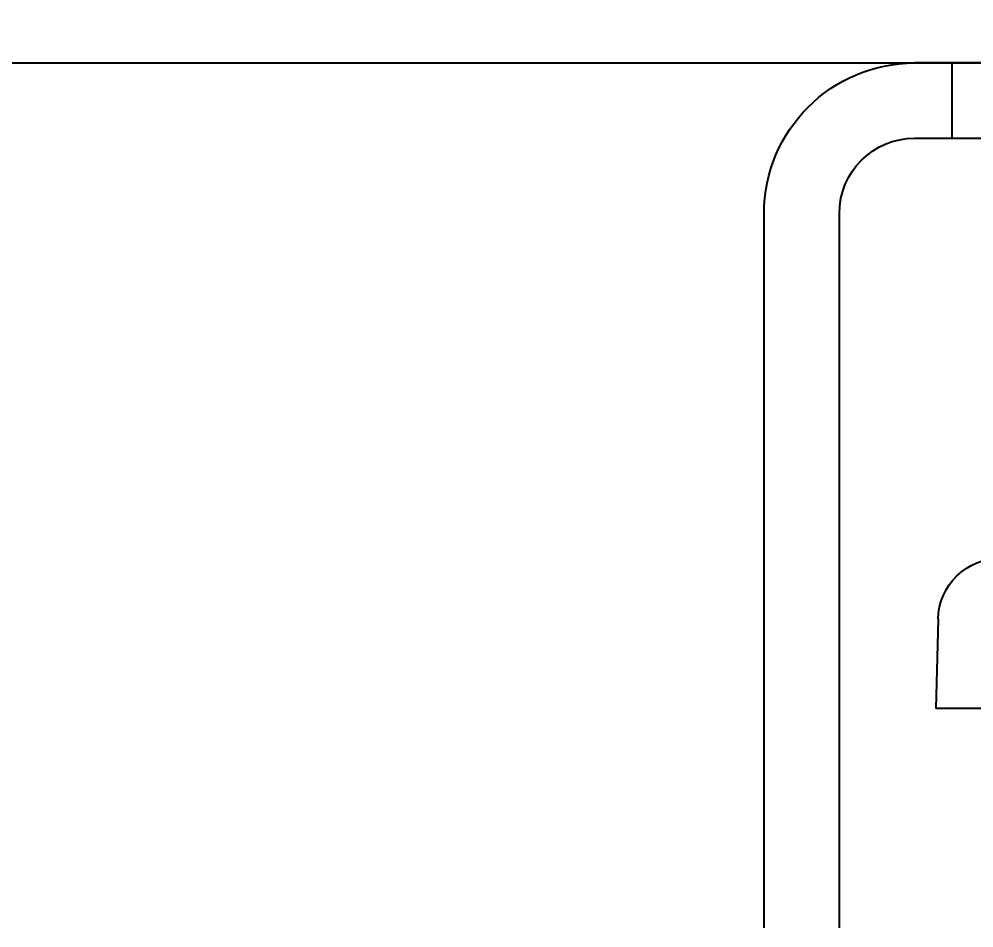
# Model space of a CAD drawing. Header units: inches. Extents: x 707 to 13003, y 909 to 9309.
# Drawn here: x 8138.8 to 8215, y 1649.7 to 1722.2 of the extents above; entities that cross this region are included whole.
import ezdxf

# ---------------------------------------------------------------- set-up
doc = ezdxf.new("R2010")
doc.units = ezdxf.units.IN
doc.header["$MEASUREMENT"] = 0
doc.styles.get("Standard").update_dxf_attribs({"font": 'Arial.ttf'})
doc.dimstyles.new('ISO-25', dxfattribs={"dimscale": 5, "dimtxt": 15, "dimasz": 12, "dimexe": 3, "dimexo": 3, "dimgap": 4, "dimtad": 1, "dimdsep": 46, "dimtxsty": 'Standard', "dimblk": 'OPEN30', "dimcen": 4, "dimclrd": 3, "dimclre": 3, "dimclrt": 3, "dimadec": 0, "dimazin": 0, "dimtfac": 1, "dimtmove": 0, "dimatfit": 3, "dimldrblk": 'OPEN30', "dimfxl": 1, "dimarcsym": 0})

# ---------------------------------------------------------------- blocks, each defined once
blk = doc.blocks.new('BKM-1')
at = {"color": 2}
for p, q in [((22, 0), (37, 0)), ((37, -6), (37, 0)), ((37, 0), (40, 0)), ((37, -6), (22, -6)), ((40, -6), (37, -6)), ((46, -69), (46, -12)), ((52, -69), (52, -12)), ((38.128, -44.369), (38.314, -51.5)), ((-38.314, -51.5), (38.314, -51.5))]:
    blk.add_line(p, q, dxfattribs=at)
for centre, radius, start in [((40, -12), 12, 0), ((40, -12), 6, 0), ((33.129, -44.5), 5, 1.5)]:
    blk.add_arc(centre, radius, start, 90, dxfattribs=at)
blk = doc.blocks.new('_Open30')
at = {"color": 0, "linetype": 'ByBlock', "lineweight": -2}
for p, q in [((-1, 0.2679), (0, 0)), ((0, 0), (-1, -0.2679)), ((0, 0), (-1, 0))]:
    blk.add_line(p, q, dxfattribs=at)
blk = doc.blocks.new('*D204')
at = {"color": 3, "lineweight": -2, "transparency": 16777216}
for p, q in [((8340.049, 4606.69), (5894.148, 4606.69)), ((5909.148, 4546.69), (5909.148, 1416.69)), ((7100.239, 1356.69), (5894.148, 1356.69))]:
    blk.add_line(p, q, dxfattribs=at)
at = {"layer": 'Defpoints', "color": 0, "transparency": 16777216}
for p in [(8355.049, 4606.69), (5909.148, 1356.69), (7115.239, 1356.69)]:
    blk.add_point(p, dxfattribs=at)
at = {"color": 3, "lineweight": -2, "transparency": 16777216, "xscale": 60, "yscale": 60, "zscale": 60}
for p, rotation in [((5909.148, 4606.69), 90), ((5909.148, 1356.69), 270)]:
    blk.add_blockref('_Open30', p, dxfattribs=dict(at, rotation=rotation))
at = {"color": 3, "transparency": 16777216, "insert": (5839.984, 2971.69), "char_height": 75, "attachment_point": 5, "rotation": 90}
blk.add_mtext('~(3250)~', dxfattribs=at)

msp = doc.modelspace()

# ---------------------------------------------------------------- linework, layer by layer
msp.add_line((7235.239, 1718.69), (9265.239, 1718.69))

# ---------------------------------------------------------------- block references
at = {"xscale": -1}
msp.add_blockref('BKM-1', (8250.239, 1718.69), dxfattribs=at)

# ---------------------------------------------------------------- dimensions: what is measured, and where the dimension line sits
dim = msp.add_linear_dim(base=(5909.148, 1356.69), p1=(8355.049, 4606.69), p2=(7115.239, 1356.69), angle=90, text='~(<>)~', dimstyle='ISO-25')
dim.commit()
dim.dimension.update_dxf_attribs({"geometry": '*D204', "text_midpoint": (5909.148, 2971.69), "dimtype": 160})

doc.saveas('drawing.dxf')
